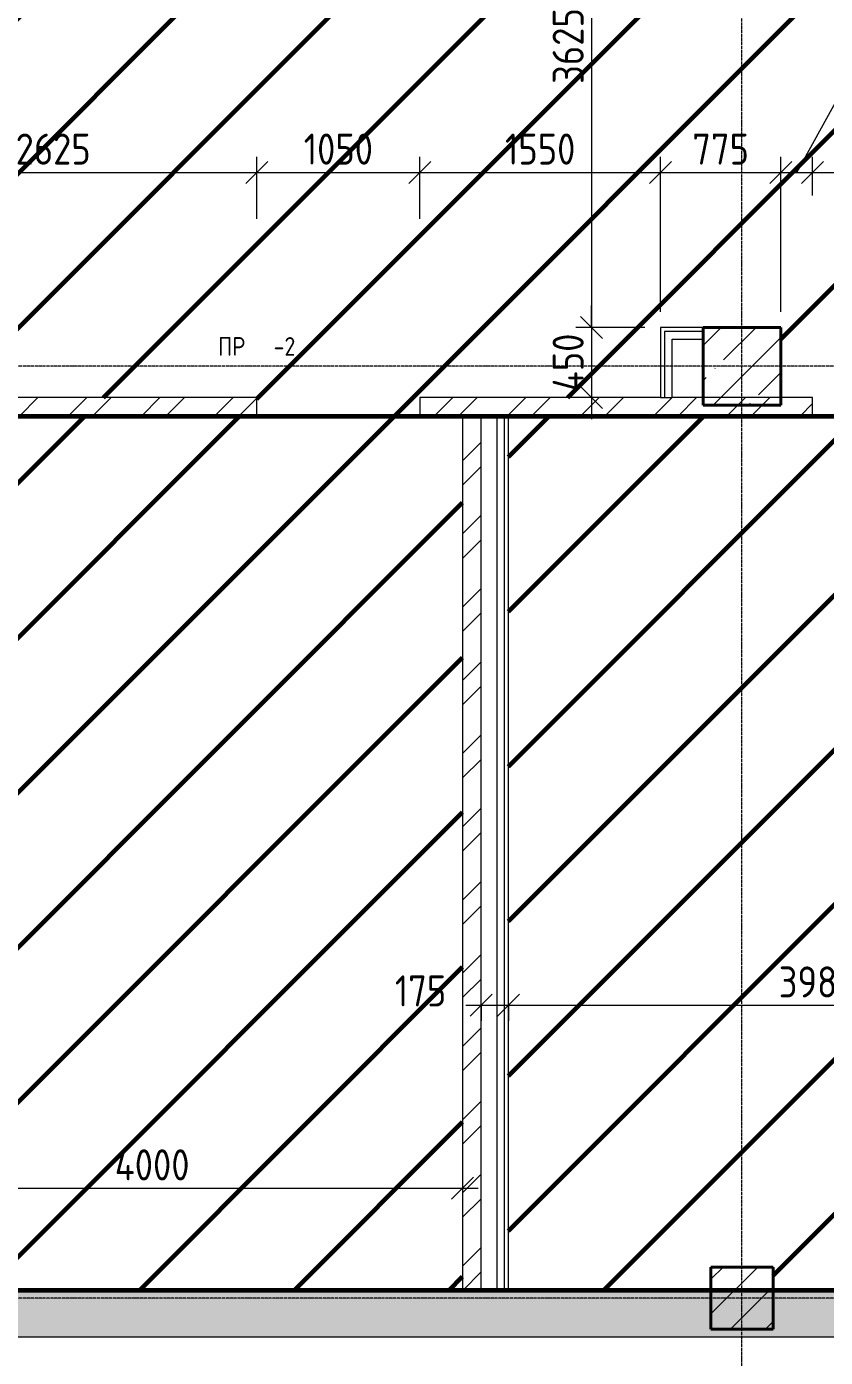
# Model space of a CAD drawing. Header units: millimetres. Extents: x -56773 to 323062, y -262288 to 76460.
# Drawn here: x 35191 to 40337, y -7377 to 1192 of the extents above; entities that cross this region are included whole.
import ezdxf

# ---------------------------------------------------------------- set-up
doc = ezdxf.new("R2010")
doc.units = ezdxf.units.MM
doc.linetypes.add('ADSK_Линия сетки', pattern=[25, 20, -2.5, 0, -2.5])
for name, color, linetype, lineweight in [('1.1) Шлифовка потолка', 5, 'Continuous', 60), ('Марки', 7, 'Continuous', 20), ('Несущие колонны', 7, 'Continuous', 18), ('Оси', 7, 'Continuous', 9), ('Размеры', 7, 'Continuous', 9), ('Стены внутренние', 7, 'Continuous', 18), ('Стены штриховка', 7, 'Continuous', 9)]:
    doc.layers.add(name, color=color, linetype=linetype, lineweight=lineweight)
doc.styles.add('GOST Common_3', font='', dxfattribs={"width": 0.9, "height": 200})
doc.styles.add('GOST Common_9', font='', dxfattribs={"width": 0.9, "height": 120})
doc.styles.get('GOST Common_3').set_extended_font_data('GOST Common')
doc.styles.get('GOST Common_9').set_extended_font_data('GOST Common')
doc.dimstyles.new('ADSK_Основной_2_0', dxfattribs={"dimscale": 304.8, "dimtxt": 201.142999, "dimasz": 0.463911, "dimexe": 0.328084, "dimexo": 0.328084, "dimgap": 0.164042, "dimtad": 1, "dimdec": 3, "dimrnd": 0.001, "dimdsep": 46, "dimtxsty": 'GOST Common_3', "dimblk1": 'OBLIQUE', "dimblk2": 'OBLIQUE', "dimsah": 1, "dimcen": 0.09, "dimdle": 0.328084, "dimazin": 2, "dimtfac": 1, "dimtdec": 4, "dimtix": 1, "dimtmove": 0, "dimatfit": 3, "dimfxl": 1, "dimtvp": 1, "dimtolj": 1, "dimtzin": 0, "dimlwd": 20, "dimlwe": 20, "dimarcsym": 2})
doc.dimstyles.new('ADSK_Основной_2_0_1', dxfattribs={"dimscale": 304.8, "dimtxt": 201.142999, "dimasz": 0.463911, "dimexe": 0.328084, "dimexo": 0.328084, "dimgap": 0.164042, "dimtad": 1, "dimdec": 3, "dimrnd": 0.001, "dimdsep": 46, "dimtxsty": 'GOST Common_3', "dimblk1": 'OBLIQUE', "dimblk2": 'OBLIQUE', "dimsah": 1, "dimcen": 0.09, "dimdle": 0.328084, "dimazin": 2, "dimtfac": 1, "dimtdec": 4, "dimtix": 1, "dimtmove": 1, "dimatfit": 3, "dimfxl": 1, "dimtvp": 1, "dimtolj": 1, "dimtzin": 0, "dimlwd": 20, "dimlwe": 20, "dimarcsym": 2})
doc.dimstyles.new('ADSK_Основной_2_0_2', dxfattribs={"dimscale": 304.8, "dimtxt": 201.142999, "dimasz": 0.463911, "dimexe": 0.328084, "dimexo": 0.328084, "dimgap": 0.164042, "dimtad": 1, "dimdec": 3, "dimrnd": 0.001, "dimdsep": 46, "dimtxsty": 'GOST Common_3', "dimblk1": 'OBLIQUE', "dimblk2": 'OBLIQUE', "dimsah": 1, "dimcen": 0.09, "dimdle": 0.328084, "dimazin": 2, "dimtfac": 1, "dimtdec": 4, "dimtix": 1, "dimtmove": 0, "dimatfit": 3, "dimfxl": 1, "dimtvp": 1, "dimtolj": 1, "dimtzin": 0, "dimlwd": 20, "dimlwe": 20, "dimarcsym": 2})
pattern_1 = [(45, (0, 0), (-224.5064, 224.5064), []), (45, (224.5, 0), (-224.5064, 224.5064), [396.875, -79.375, 3.353, -76.022])]
pattern_2 = [(45, (0, 0), (-235.7317, 235.7317), []), (45, (157.15, 0), (-235.7317, 235.7317), [])]

# ---------------------------------------------------------------- blocks, each defined once
blk = doc.blocks.new('ADSK_КолоннаЖБ_Прямоугольная - 400x400 мм-1809659-Кладочный план подвала')
at = {"layer": 'Несущие колонны', "lineweight": 40}
for p, q in [((-200, 200), (200, 200)), ((-200, -200), (-200, 200)), ((200, 200), (200, -200)), ((200, -200), (-200, -200))]:
    blk.add_line(p, q, dxfattribs=at)
blk = doc.blocks.new('ADSK_КолоннаЖБ_Прямоугольная - 500x500 мм-1807509-Кладочный план подвала')
at = {"layer": 'Несущие колонны', "lineweight": 40}
for p, q in [((-250, 250), (250, 250)), ((-250, -250), (-250, 250)), ((250, 250), (250, -250)), ((250, -250), (-250, -250))]:
    blk.add_line(p, q, dxfattribs=at)
blk = doc.blocks.new('_Oblique')
at = {"color": 0, "linetype": 'ByBlock', "lineweight": -2}
blk.add_line((-0.5, -0.5), (0.5, 0.5), dxfattribs=at)
blk = doc.blocks.new('DIMBLOCK285-Кладочный план подвала')
at = {"layer": 'Defpoints', "color": 0, "transparency": 16777216}
for p in [(36675, 253.7), (36675, -145), (34050, -745)]:
    blk.add_point(p, dxfattribs=at)
at = {"layer": 'Размеры', "color": 0, "lineweight": 20, "transparency": 16777216}
for p, q in [((34050, -645), (34050, 353.7)), ((36675, -45), (36675, 353.7)), ((33950, 253.7), (36775, 253.7))]:
    blk.add_line(p, q, dxfattribs=at)
at = {"layer": 'Размеры', "color": 0, "lineweight": 20, "transparency": 16777216, "xscale": 141.4, "yscale": 141.4, "zscale": 141.4, "rotation": 180}
blk.add_blockref('_Oblique', (34050, 253.7), dxfattribs=at)
at = {"layer": 'Размеры', "color": 0, "lineweight": 20, "transparency": 16777216, "xscale": 141.4, "yscale": 141.4, "zscale": 141.4}
blk.add_blockref('_Oblique', (36675, 253.7), dxfattribs=at)
at = {"layer": 'Размеры', "color": 0, "lineweight": 9, "transparency": 16777216, "insert": (35362.5, 403.7), "char_height": 200, "width": 605.475, "attachment_point": 5, "style": 'GOST Common_3'}
blk.add_mtext('\\A1;2625', dxfattribs=at)
blk = doc.blocks.new('DIMBLOCK286-Кладочный план подвала')
at = {"layer": 'Defpoints', "color": 0, "transparency": 16777216}
for p in [(37725, 253.7), (36675, -145), (37725, -145)]:
    blk.add_point(p, dxfattribs=at)
at = {"layer": 'Размеры', "color": 0, "lineweight": 20, "transparency": 16777216}
for p, q in [((36675, -45), (36675, 353.7)), ((37725, -45), (37725, 353.7)), ((36575, 253.7), (37825, 253.7))]:
    blk.add_line(p, q, dxfattribs=at)
at = {"layer": 'Размеры', "color": 0, "lineweight": 20, "transparency": 16777216, "xscale": 141.4, "yscale": 141.4, "zscale": 141.4, "rotation": 180}
blk.add_blockref('_Oblique', (36675, 253.7), dxfattribs=at)
at = {"layer": 'Размеры', "color": 0, "lineweight": 20, "transparency": 16777216, "xscale": 141.4, "yscale": 141.4, "zscale": 141.4}
blk.add_blockref('_Oblique', (37725, 253.7), dxfattribs=at)
at = {"layer": 'Размеры', "color": 0, "lineweight": 9, "transparency": 16777216, "insert": (37200, 403.7), "char_height": 200, "width": 560.473, "attachment_point": 5, "style": 'GOST Common_3'}
blk.add_mtext('\\A1;1050', dxfattribs=at)
blk = doc.blocks.new('DIMBLOCK287-Кладочный план подвала')
at = {"layer": 'Defpoints', "color": 0, "transparency": 16777216}
for p in [(39275, 253.7), (37725, -145), (39275, -745)]:
    blk.add_point(p, dxfattribs=at)
at = {"layer": 'Размеры', "color": 0, "lineweight": 20, "transparency": 16777216}
for p, q in [((37725, -45), (37725, 353.7)), ((39275, -645), (39275, 353.7)), ((37625, 253.7), (39375, 253.7))]:
    blk.add_line(p, q, dxfattribs=at)
at = {"layer": 'Размеры', "color": 0, "lineweight": 20, "transparency": 16777216, "xscale": 141.4, "yscale": 141.4, "zscale": 141.4, "rotation": 180}
blk.add_blockref('_Oblique', (37725, 253.7), dxfattribs=at)
at = {"layer": 'Размеры', "color": 0, "lineweight": 20, "transparency": 16777216, "xscale": 141.4, "yscale": 141.4, "zscale": 141.4}
blk.add_blockref('_Oblique', (39275, 253.7), dxfattribs=at)
at = {"layer": 'Размеры', "color": 0, "lineweight": 9, "transparency": 16777216, "insert": (38500, 403.7), "char_height": 200, "width": 560.473, "attachment_point": 5, "style": 'GOST Common_3'}
blk.add_mtext('\\A1;1550', dxfattribs=at)
blk = doc.blocks.new('DIMBLOCK288-Кладочный план подвала')
at = {"layer": 'Defpoints', "color": 0, "transparency": 16777216}
for p in [(40050, 253.7), (39275, -745), (40050, -745)]:
    blk.add_point(p, dxfattribs=at)
at = {"layer": 'Размеры', "color": 0, "lineweight": 20, "transparency": 16777216}
for p, q in [((39275, -645), (39275, 353.7)), ((40050, -645), (40050, 353.7)), ((39175, 253.7), (40150, 253.7))]:
    blk.add_line(p, q, dxfattribs=at)
at = {"layer": 'Размеры', "color": 0, "lineweight": 20, "transparency": 16777216, "xscale": 141.4, "yscale": 141.4, "zscale": 141.4, "rotation": 180}
blk.add_blockref('_Oblique', (39275, 253.7), dxfattribs=at)
at = {"layer": 'Размеры', "color": 0, "lineweight": 20, "transparency": 16777216, "xscale": 141.4, "yscale": 141.4, "zscale": 141.4}
blk.add_blockref('_Oblique', (40050, 253.7), dxfattribs=at)
at = {"layer": 'Размеры', "color": 0, "lineweight": 9, "transparency": 16777216, "insert": (39662.5, 403.7), "char_height": 200, "width": 454.106, "attachment_point": 5, "style": 'GOST Common_3'}
blk.add_mtext('\\A1;775', dxfattribs=at)
blk = doc.blocks.new('DIMBLOCK289-Кладочный план подвала')
at = {"layer": 'Defpoints', "color": 0, "transparency": 16777216}
for p in [(40255, 253.7), (40255, 5), (40050, -745)]:
    blk.add_point(p, dxfattribs=at)
at = {"layer": 'Размеры', "color": 0, "lineweight": 20, "transparency": 16777216}
for p, q in [((40152.5, 253.7), (40459.6, 808.7)), ((40459.6, 808.7), (41022.5, 808.7)), ((40050, -645), (40050, 353.7)), ((40255, 105), (40255, 353.7)), ((39950, 253.7), (40355, 253.7))]:
    blk.add_line(p, q, dxfattribs=at)
at = {"layer": 'Размеры', "color": 0, "lineweight": 20, "transparency": 16777216, "xscale": 141.4, "yscale": 141.4, "zscale": 141.4, "rotation": 180}
blk.add_blockref('_Oblique', (40050, 253.7), dxfattribs=at)
at = {"layer": 'Размеры', "color": 0, "lineweight": 20, "transparency": 16777216, "xscale": 141.4, "yscale": 141.4, "zscale": 141.4}
blk.add_blockref('_Oblique', (40255, 253.7), dxfattribs=at)
at = {"layer": 'Размеры', "color": 0, "lineweight": 9, "transparency": 16777216, "insert": (40509.6, 1125.4), "char_height": 200, "width": 454.106, "attachment_point": 1, "line_spacing_factor": 1.022761, "style": 'GOST Common_3'}
blk.add_mtext('\\A1;205', dxfattribs=at)
blk = doc.blocks.new('DIMBLOCK290-Кладочный план подвала')
at = {"layer": 'Defpoints', "color": 0, "transparency": 16777216}
for p in [(41455, 253.7), (40255, 5), (41455, 5)]:
    blk.add_point(p, dxfattribs=at)
at = {"layer": 'Размеры', "color": 0, "lineweight": 20, "transparency": 16777216}
for p, q in [((40255, 105), (40255, 353.7)), ((41455, 105), (41455, 353.7)), ((40155, 253.7), (41555, 253.7))]:
    blk.add_line(p, q, dxfattribs=at)
at = {"layer": 'Размеры', "color": 0, "lineweight": 20, "transparency": 16777216, "xscale": 141.4, "yscale": 141.4, "zscale": 141.4, "rotation": 180}
blk.add_blockref('_Oblique', (40255, 253.7), dxfattribs=at)
at = {"layer": 'Размеры', "color": 0, "lineweight": 20, "transparency": 16777216, "xscale": 141.4, "yscale": 141.4, "zscale": 141.4}
blk.add_blockref('_Oblique', (41455, 253.7), dxfattribs=at)
at = {"layer": 'Размеры', "color": 0, "lineweight": 9, "transparency": 16777216, "insert": (40855, 403.7), "char_height": 200, "width": 560.473, "attachment_point": 5, "style": 'GOST Common_3'}
blk.add_mtext('\\A1;1200', dxfattribs=at)
blk = doc.blocks.new('DIMBLOCK389-Кладочный план подвала')
at = {"layer": 'Defpoints', "color": 0, "transparency": 16777216}
for p in [(34000, -6187.2), (38000, -6187.2), (38000, -6287.2)]:
    blk.add_point(p, dxfattribs=at)
at = {"layer": 'Размеры', "color": 0, "lineweight": 20, "transparency": 16777216}
for p, q in [((33900, -6287.2), (38100, -6287.2)), ((34000, -6287.2), (34000, -6387.2)), ((38000, -6287.2), (38000, -6387.2))]:
    blk.add_line(p, q, dxfattribs=at)
at = {"layer": 'Размеры', "color": 0, "lineweight": 20, "transparency": 16777216, "xscale": 141.4, "yscale": 141.4, "zscale": 141.4, "rotation": 180}
blk.add_blockref('_Oblique', (34000, -6287.2), dxfattribs=at)
at = {"layer": 'Размеры', "color": 0, "lineweight": 20, "transparency": 16777216, "xscale": 141.4, "yscale": 141.4, "zscale": 141.4}
blk.add_blockref('_Oblique', (38000, -6287.2), dxfattribs=at)
at = {"layer": 'Размеры', "color": 0, "lineweight": 9, "transparency": 16777216, "insert": (36000, -6137.2), "char_height": 200, "width": 625.93, "attachment_point": 5, "style": 'GOST Common_3'}
blk.add_mtext('\\A1;4000', dxfattribs=at)
blk = doc.blocks.new('DIMBLOCK394-Кладочный план подвала')
at = {"layer": 'Defpoints', "color": 0, "transparency": 16777216}
for p in [(38120, -5009.4), (38295, -5009.4), (38295, -5109.3)]:
    blk.add_point(p, dxfattribs=at)
at = {"layer": 'Размеры', "color": 0, "lineweight": 20, "transparency": 16777216}
for p, q in [((38020, -5109.3), (38395, -5109.3)), ((38120, -5109.4), (38120, -5209.3)), ((38295, -5109.4), (38295, -5209.3))]:
    blk.add_line(p, q, dxfattribs=at)
at = {"layer": 'Размеры', "color": 0, "lineweight": 20, "transparency": 16777216, "xscale": 141.4, "yscale": 141.4, "zscale": 141.4, "rotation": 180}
blk.add_blockref('_Oblique', (38120, -5109.3), dxfattribs=at)
at = {"layer": 'Размеры', "color": 0, "lineweight": 20, "transparency": 16777216, "xscale": 141.4, "yscale": 141.4, "zscale": 141.4}
blk.add_blockref('_Oblique', (38295, -5109.3), dxfattribs=at)
at = {"layer": 'Размеры', "color": 0, "lineweight": 9, "transparency": 16777216, "insert": (37563.9, -4916.8), "char_height": 200, "width": 409.104, "attachment_point": 1, "line_spacing_factor": 1.022761, "style": 'GOST Common_3'}
blk.add_mtext('\\A1;175', dxfattribs=at)
blk = doc.blocks.new('DIMBLOCK395-Кладочный план подвала')
at = {"layer": 'Defpoints', "color": 0, "transparency": 16777216}
for p in [(38295, -5009.4), (42280, -5109.3), (42280, -5133)]:
    blk.add_point(p, dxfattribs=at)
at = {"layer": 'Размеры', "color": 0, "lineweight": 20, "transparency": 16777216}
for p, q in [((42280, -5033), (42280, -5009.3)), ((38195, -5109.3), (42380, -5109.3)), ((38295, -5109.4), (38295, -5209.3))]:
    blk.add_line(p, q, dxfattribs=at)
at = {"layer": 'Размеры', "color": 0, "lineweight": 20, "transparency": 16777216, "xscale": 141.4, "yscale": 141.4, "zscale": 141.4, "rotation": 180}
blk.add_blockref('_Oblique', (38295, -5109.3), dxfattribs=at)
at = {"layer": 'Размеры', "color": 0, "lineweight": 20, "transparency": 16777216, "xscale": 141.4, "yscale": 141.4, "zscale": 141.4}
blk.add_blockref('_Oblique', (42280, -5109.3), dxfattribs=at)
at = {"layer": 'Размеры', "color": 0, "lineweight": 9, "transparency": 16777216, "insert": (40287.5, -4959.3), "char_height": 200, "width": 605.475, "attachment_point": 5, "style": 'GOST Common_3'}
blk.add_mtext('\\A1;3985', dxfattribs=at)
blk = doc.blocks.new('DIMBLOCK471-Кладочный план подвала')
at = {"layer": 'Defpoints', "color": 0, "transparency": 16777216}
for p in [(39275, 2880), (38830, -745), (39275, -745)]:
    blk.add_point(p, dxfattribs=at)
at = {"layer": 'Размеры', "color": 0, "lineweight": 20, "transparency": 16777216}
for p, q in [((38830, 2980), (38830, -845)), ((39175, 2880), (38730, 2880)), ((39175, -745), (38730, -745))]:
    blk.add_line(p, q, dxfattribs=at)
at = {"layer": 'Размеры', "color": 0, "lineweight": 20, "transparency": 16777216, "xscale": 141.4, "yscale": 141.4, "zscale": 141.4}
for p, rotation in [((38830, 2880), 90), ((38830, -745), 270)]:
    blk.add_blockref('_Oblique', p, dxfattribs=dict(at, rotation=rotation))
at = {"layer": 'Размеры', "color": 0, "lineweight": 9, "transparency": 16777216, "insert": (38680, 1067.5), "char_height": 200, "width": 605.475, "attachment_point": 5, "rotation": 90, "style": 'GOST Common_3'}
blk.add_mtext('\\A1;3625', dxfattribs=at)
blk = doc.blocks.new('DIMBLOCK472-Кладочный план подвала')
at = {"layer": 'Defpoints', "color": 0, "transparency": 16777216}
for p in [(39275, -745), (38830, -1195), (38930, -1195)]:
    blk.add_point(p, dxfattribs=at)
at = {"layer": 'Размеры', "color": 0, "lineweight": 20, "transparency": 16777216}
for p, q in [((38830, -745), (38830, -603.6)), ((39175, -745), (38730, -745)), ((38830, -745), (38830, -1195)), ((38830, -1195), (38730, -1195)), ((38830, -1195), (38830, -1336.4))]:
    blk.add_line(p, q, dxfattribs=at)
at = {"layer": 'Размеры', "color": 0, "lineweight": 20, "transparency": 16777216, "xscale": 141.4, "yscale": 141.4, "zscale": 141.4}
for p, rotation in [((38830, -745), 270), ((38830, -1195), 90)]:
    blk.add_blockref('_Oblique', p, dxfattribs=dict(at, rotation=rotation))
at = {"layer": 'Размеры', "color": 0, "lineweight": 9, "transparency": 16777216, "insert": (38680, -970), "char_height": 200, "width": 474.561, "attachment_point": 5, "rotation": 90, "style": 'GOST Common_3'}
blk.add_mtext('\\A1;450', dxfattribs=at)

msp = doc.modelspace()

# ---------------------------------------------------------------- hatches: boundary and pattern name
at = {"layer": '1.1) Шлифовка потолка', "transparency": 33554687}
h = msp.add_hatch(dxfattribs=at)
h.set_pattern_fill('ANSI31', color=256, scale=222)
h.paths.add_polyline_path([(42120, 1729.969), (42000, 1729.969), (42000, 2604.969), (42000, 3604.969), (41100, 3604.969), (41100, 3724.969), (40200, 3724.969), (40200, 3604.969), (40050, 3604.969), (40050, 3154.969), (40050, 2879.969), (39275, 2879.969), (39275, 3604.969), (39085, 3604.969), (39085, 3724.969), (37885, 3724.969), (37885, 3604.969), (34400, 3604.969), (34400, 2879.969), (30675, 2879.969), (30675, 3604.969), (30495, 3604.969), (30495, 3724.969), (29295, 3724.969), (29295, 3604.969), (28325, 3604.969), (28325, 3154.969), (28050, 3154.969), (27550, 3154.969), (27550, 3604.969), (25015, 3604.969), (25015, 3724.969), (23815, 3724.969), (23815, 3604.969), (22050, 3604.969), (22050, 3154.969), (21550, 3154.969), (21275, 3154.969), (21275, 3604.969), (21040, 3604.969), (21040, 3724.969), (19990, 3724.969), (19990, 3604.969), (18420, 3604.969), (18420, 3724.969), (17370, 3724.969), (17370, 3604.969), (16325, 3604.969), (16325, 3154.969), (16050, 3154.969), (15550, 3154.969), (15550, 3604.969), (15050, 3604.969), (15050, 3154.969), (14550, 3154.969), (14550, 3604.969), (14460, 3604.969), (14460, 3724.969), (13410, 3724.969), (13410, 3604.969), (13375, 3604.969), (13375, 2929.969), (12600, 2929.969), (12600, 2604.969), (12150, 2604.969), (10600, 2604.969), (8800, 2604.969), (6005, 2604.969), (6005, 2829.969), (4205, 2829.969), (1410, 2829.969), (1410, 2064.969), (1410, 14.969), (1410, -425.031), (3100, -425.031), (3100, -545.031), (3000, -545.031), (3000, -745.031), (3050, -745.031), (3050, -1245.031), (3050, -1315.031), (4250, -1315.031), (4250, -545.031), (4150, -545.031), (4150, -425.031), (4520, -425.031), (4520, -545.031), (4370, -545.031), (4370, -1315.031), (6200, -1315.031), (6200, -545.031), (5570, -545.031), (5570, -425.031), (6975, -425.031), (6975, -545.031), (6775, -545.031), (6775, -820.031), (6400, -820.031), (6400, -1315.031), (8600, -1315.031), (8600, -1245.031), (8550, -1245.031), (8550, -745.031), (8600, -745.031), (8600, -545.031), (8025, -545.031), (8025, -425.031), (11245, -425.031), (11245, -1195.031), (12480, -1195.031), (12480, -1315.031), (14030, -1315.031), (14030, -1195.031), (14550, -1195.031), (14550, -745.031), (15050, -745.031), (15050, -1195.031), (15550, -1195.031), (15550, -745.031), (16050, -745.031), (16325, -745.031), (16325, -1195.031), (16705, -1195.031), (16705, -1315.031), (17905, -1315.031), (17905, -1195.031), (18200, -1195.031), (18200, -470.031), (22050, -470.031), (22050, -745.031), (22050, -1195.031), (26055, -1195.031), (26055, -1315.031), (27255, -1315.031), (27255, -1195.031), (27550, -1195.031), (27550, -745.031), (27550, -470.031), (30645, -470.031), (30645, -1195.031), (31830, -1195.031), (31830, -1315.031), (32880, -1315.031), (32880, -1195.031), (33275, -1195.031), (33275, -745.031), (33550, -745.031), (34050, -745.031), (34050, -1195.031), (36675, -1195.031), (36675, -1315.031), (37725, -1315.031), (37725, -1195.031), (39275, -1195.031), (39275, -745.031), (39550, -745.031), (40050, -745.031), (40050, -1195.031), (40255, -1195.031), (40255, -1315.031), (41455, -1315.031), (41455, -1195.031), (42000, -1195.031), (42000, -320.031), (42120, -320.031)])
h = msp.add_hatch(dxfattribs=at)
h.set_pattern_fill('ANSI31', color=256, scale=222)
h.paths.add_polyline_path([(38000, -1315.031), (34000, -1315.031), (34000, -6795.031), (34000, -6945.031), (38000, -6945.031)])
h = msp.add_hatch(dxfattribs=at)
h.set_pattern_fill('ANSI31', color=256, scale=222)
h.paths.add_polyline_path([(45600, -1315.031), (42400, -1315.031), (42400, -5445.031), (42280, -5445.031), (42280, -1315.031), (38295, -1315.031), (38295, -6945.031), (39600, -6945.031), (39600, -6795.031), (40000, -6795.031), (40000, -6945.031), (42280, -6945.031), (42280, -6695.031), (42400, -6695.031), (42400, -6945.031), (45600, -6945.031), (45600, -6795.031)])
at = {"layer": 'Несущие колонны', "lineweight": 9}
h = msp.add_hatch(dxfattribs=at)
h.set_pattern_fill('FP_3', color=256, style=0, pattern_type=2)
h.set_pattern_definition(pattern_1)
h.paths.add_polyline_path([(40050, -1245.031), (40050, -745.031), (39550, -745.031), (39550, -1245.031)])
h = msp.add_hatch(dxfattribs=at)
h.set_pattern_fill('FP_3', color=256, style=0, pattern_type=2)
h.set_pattern_definition(pattern_1)
h.paths.add_polyline_path([(40000, -7195.031), (40000, -6795.031), (39600, -6795.031), (39600, -7195.031)])
at = {"layer": 'Стены внутренние', "lineweight": 9}
h = msp.add_hatch(dxfattribs=at)
h.set_pattern_fill('FP_2', color=256, style=0, pattern_type=2)
h.set_pattern_definition(pattern_2)
h.paths.add_polyline_path([(61550, -1315.031), (61550, -1245.031), (61350, -1245.031), (61350, -1195.031), (61175, -1195.031), (61175, -1315.031)])
h.paths.add_polyline_path([(60125, -1315.031), (60125, -1195.031), (55850, -1195.031), (55850, -1245.031), (55350, -1245.031), (55350, -1195.031), (52020, -1195.031), (52020, -1315.031), (58221.4367, -1315.031)])
h.paths.add_polyline_path([(49850, -1315.031), (50470, -1315.031), (50470, -1195.031), (49850, -1195.031), (49850, -1245.031), (49350, -1245.031), (49350, -1195.031), (47800, -1195.031), (47800, -1315.031), (49620, -1315.031)])
h.paths.add_polyline_path([(46750, -1315.031), (46750, -1195.031), (45475, -1195.031), (45475, -1315.031), (45720, -1315.031)])
h.paths.add_polyline_path([(44275, -1315.031), (44275, -1195.031), (41455, -1195.031), (41455, -1315.031), (42400, -1315.031)])
h.paths.add_polyline_path([(40255, -1315.031), (40255, -1195.031), (37725, -1195.031), (37725, -1315.031), (38295, -1315.031)])
h.paths.add_polyline_path([(36478.0028, -1315.031), (36675, -1315.031), (36675, -1195.031), (32880, -1195.031), (32880, -1315.031), (34000, -1315.031)])
h.paths.add_polyline_path([(31830, -1315.031), (31830, -1195.031), (28050, -1195.031), (28050, -1245.031), (28000, -1245.031), (28000, -1315.031), (31042.1443, -1315.031)])
h = msp.add_hatch(dxfattribs=at)
h.set_pattern_fill('FP_2', color=256, style=0, pattern_type=2)
h.set_pattern_definition(pattern_2)
h.paths.add_polyline_path([(38120, -6945.031), (38120, -1315.031), (38000, -1315.031), (38000, -6945.031)])
h = msp.add_hatch(dxfattribs=at)
h.set_pattern_fill('FP_3', color=256, style=0, pattern_type=2)
h.set_pattern_definition(pattern_1)
h.paths.add_polyline_path([(61550, -7245.031), (61550, -6945.031), (49800, -6945.031), (49800, -7195.031), (49400, -7195.031), (49400, -6945.031), (34000, -6945.031), (34000, -7195.031), (33600, -7195.031), (33600, -6945.031), (28000, -6945.031), (28000, -7195.031), (27600, -7195.031), (27600, -6945.031), (22000, -6945.031), (22000, -7195.031), (21600, -7195.031), (21600, -6945.031), (9000, -6945.031), (9000, -7195.031), (8600, -7195.031), (8600, -6945.031), (3000, -6945.031), (3000, -7195.031), (2600, -7195.031), (2600, -6945.031), (-13400, -6945.031), (-13400, -7195.031), (-13800, -7195.031), (-13800, -6945.031), (-19400, -6945.031), (-19400, -7195.031), (-19550, -7195.031), (-19550, -7245.031), (52785.5782, -7245.031)])

# ---------------------------------------------------------------- linework, layer by layer
at = {"layer": '1.1) Шлифовка потолка'}
msp.add_lwpolyline([(61550, -6945.031), (-19550, -6945.031), (-19550, -1315.031), (61550, -1315.031)], close=True, dxfattribs=at)
at = {"layer": 'Несущие колонны', "lineweight": 9}
for p, q in [((40050, -745.031), (39550, -745.031)), ((39550, -745.031), (39550, -1245.031)), ((40050, -1245.031), (40050, -745.031)), ((39550, -1245.031), (40050, -1245.031)), ((40000, -6795.031), (39600, -6795.031)), ((39600, -6795.031), (39600, -7195.031)), ((40000, -7195.031), (40000, -6795.031)), ((39600, -7195.031), (40000, -7195.031))]:
    msp.add_line(p, q, dxfattribs=at)
at = {"layer": 'Оси', "linetype": 'ADSK_Линия сетки', "lineweight": 5}
for p, q in [((39800, -10973.8823), (39800, 10027.4451)), ((62221.372, -995.031), (-25240.0967, -995.031)), ((62221.372, -6995.031), (-25240.0967, -6995.031))]:
    msp.add_line(p, q, dxfattribs=at)
at = {"layer": 'Стены внутренние', "lineweight": 5}
for p, q in [((39275, -745.031), (39275, -1195.031)), ((39550, -745.031), (39275, -745.031)), ((39550, -820.031), (39550, -745.031)), ((39350, -1195.031), (39350, -820.031)), ((39350, -820.031), (39550, -820.031)), ((36675, -1195.031), (33350, -1195.031)), ((36675, -1315.031), (36675, -1195.031)), ((39275, -1195.031), (37725, -1195.031)), ((37725, -1195.031), (37725, -1315.031)), ((40255, -1195.031), (39350, -1195.031)), ((40255, -1315.031), (40255, -1195.031)), ((34000, -1315.031), (36675, -1315.031)), ((37725, -1315.031), (38000, -1315.031)), ((38000, -1315.031), (38000, -6945.031)), ((38120, -1315.031), (38220, -1315.031)), ((38120, -6945.031), (38120, -1315.031)), ((38220, -1315.031), (38220, -6945.031)), ((38295, -1315.031), (40255, -1315.031)), ((38295, -6945.031), (38295, -1315.031)), ((38000, -6945.031), (34000, -6945.031)), ((38220, -6945.031), (38120, -6945.031)), ((42280, -6945.031), (38295, -6945.031)), ((-19850, -7245.031), (61850, -7245.031))]:
    msp.add_line(p, q, dxfattribs=at)
at = {"layer": 'Стены штриховка', "lineweight": 9}
for p, q in [((39300, -770.031), (39300, -1195.031)), ((39550, -770.031), (39300, -770.031)), ((39275, -1195.031), (39350, -1195.031)), ((38295, -1315.031), (38220, -1315.031)), ((38270, -6945.031), (38270, -1315.031)), ((38000, -6945.031), (38120, -6945.031)), ((38220, -6945.031), (38295, -6945.031))]:
    msp.add_line(p, q, dxfattribs=at)

# ---------------------------------------------------------------- block references
at = {"layer": 'Несущие колонны', "lineweight": 40, "rotation": 89.9999999999999}
for name, p in [('ADSK_КолоннаЖБ_Прямоугольная - 500x500 мм-1807509-Кладочный план подвала', (39800, -995.031)), ('ADSK_КолоннаЖБ_Прямоугольная - 400x400 мм-1809659-Кладочный план подвала', (39800, -6995.031))]:
    msp.add_blockref(name, p, dxfattribs=at)

# ---------------------------------------------------------------- texts
at = {"layer": 'Марки', "lineweight": 9, "char_height": 120, "attachment_point": 1, "style": 'GOST Common_9'}
for s, insert, width in [('ПР', (36425.032, -806.7186), 432.91125), ('-2', (36782.2195, -806.7186), 389.620125)]:
    msp.add_mtext(s, dxfattribs=dict(at, insert=insert, width=width))

# ---------------------------------------------------------------- dimensions: what is measured, and where the dimension line sits
at = {"layer": 'Размеры', "lineweight": 9}
for base, p1, p2, override, picture, middle in [((38829.9878, -745.031), (39275, 2879.969), (39275, -745.031), {"dimpost": '<>', "dimfxl": 3625}, 'DIMBLOCK471-Кладочный план подвала', (38679.9878, 1067.469)), ((38829.9878, -1195.031), (39275, -745.031), (38929.9727, -1195.031), {"dimpost": '<>', "dimfxl": 567.048356}, 'DIMBLOCK472-Кладочный план подвала', (38679.9878, -970.031))]:
    dim = msp.add_linear_dim(base=base, p1=p1, p2=p2, angle=90, dimstyle='ADSK_Основной_2_0_2', override=override, dxfattribs=at)
    dim.commit()
    dim.dimension.update_dxf_attribs({"geometry": picture, "text_midpoint": middle})
for base, p1, p2, override, picture, middle in [((40255, 253.7444), (40050, -745.031), (40255, 4.969), {"dimpost": '<>', "dimfxl": 777.512058}, 'DIMBLOCK289-Кладочный план подвала', (40509.6111, 808.727)), ((38295, -5109.3369), (38120, -5009.352), (38295, -5009.352), {"dimpost": '<>', "dimfxl": 175}, 'DIMBLOCK394-Кладочный план подвала', (37768.4813, -5233.4631))]:
    dim = msp.add_linear_dim(base=base, p1=p1, p2=p2, dimstyle='ADSK_Основной_2_0_1', override=override, dxfattribs=at)
    dim.commit()
    dim.dimension.update_dxf_attribs({"geometry": picture, "text_midpoint": middle, "dimtype": 160})
for base, p1, p2, dimstyle, override, picture, middle in [((36675, 253.7444), (34050, -745.031), (36675, -145.031), 'ADSK_Основной_2_0', {"dimpost": '<>', "dimfxl": 2692.698461}, 'DIMBLOCK285-Кладочный план подвала', (35362.5, 403.7444)), ((37725, 253.7444), (36675, -145.031), (37725, -145.031), 'ADSK_Основной_2_0', {"dimpost": '<>', "dimfxl": 1050}, 'DIMBLOCK286-Кладочный план подвала', (37200, 403.7444)), ((39275, 253.7444), (37725, -145.031), (39275, -745.031), 'ADSK_Основной_2_0', {"dimpost": '<>', "dimfxl": 1662.077014}, 'DIMBLOCK287-Кладочный план подвала', (38500, 403.7444)), ((40050, 253.7444), (39275, -745.031), (40050, -745.031), 'ADSK_Основной_2_0', {"dimpost": '<>', "dimfxl": 775}, 'DIMBLOCK288-Кладочный план подвала', (39662.5, 403.7444)), ((41455, 253.7444), (40255, 4.969), (41455, 4.969), 'ADSK_Основной_2_0', {"dimpost": '<>', "dimfxl": 1200}, 'DIMBLOCK290-Кладочный план подвала', (40855, 403.7444)), ((42280, -5109.3369), (38295, -5009.352), (42280, -5133.031), 'ADSK_Основной_2_0_2', {"dimpost": '<>', "dimfxl": 3986.918799}, 'DIMBLOCK395-Кладочный план подвала', (40287.5, -4959.3369)), ((38000, -6287.1756), (34000, -6187.1907), (38000, -6187.1907), 'ADSK_Основной_2_0_2', {"dimpost": '<>', "dimfxl": 4000}, 'DIMBLOCK389-Кладочный план подвала', (36000, -6137.1756))]:
    dim = msp.add_linear_dim(base=base, p1=p1, p2=p2, dimstyle=dimstyle, override=override, dxfattribs=at)
    dim.commit()
    dim.dimension.update_dxf_attribs({"geometry": picture, "text_midpoint": middle})

doc.saveas('drawing.dxf')
